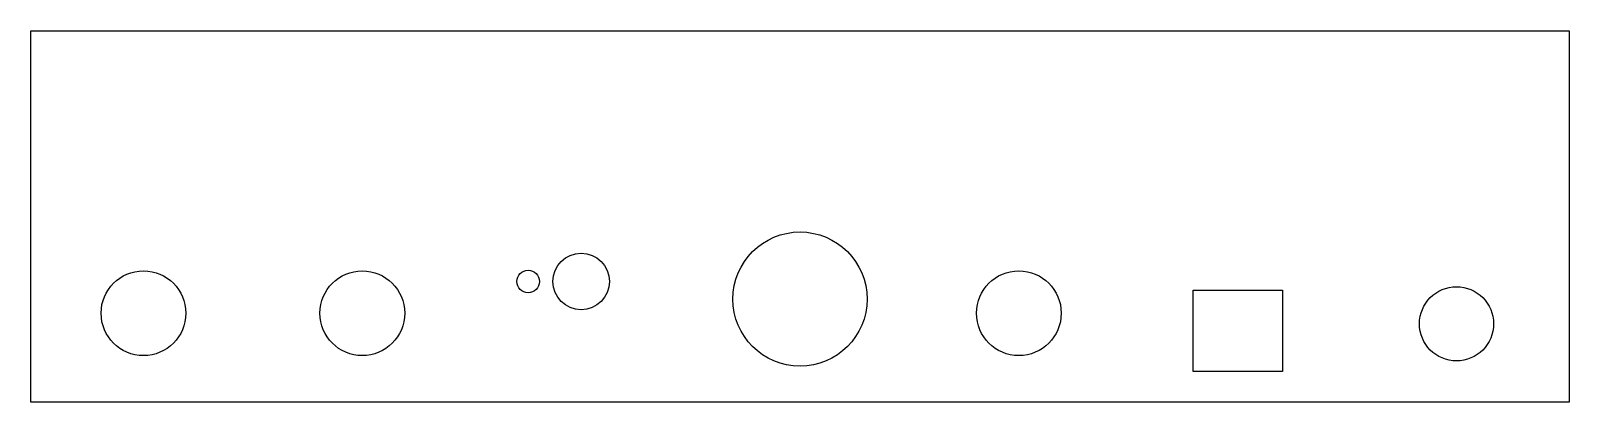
# Model space of a CAD drawing. Header units: millimetres. Extents: x -109 to 109, y -26 to 26.
import ezdxf

# ---------------------------------------------------------------- set-up
doc = ezdxf.new("R2010")
doc.units = ezdxf.units.MM
doc.layers.add('Sketch', color=7, linetype='CONTINUOUS')

msp = doc.modelspace()

# ---------------------------------------------------------------- linework, layer by layer
at = {"layer": 'Sketch'}
for p, q in [((-108.965, 26.29), (108.965, 26.29)), ((-108.965, -26.29), (-108.965, 26.29)), ((108.965, 26.29), (108.965, -26.29)), ((55.675, -10.44), (68.325, -10.44)), ((55.675, -21.94), (55.675, -10.44)), ((68.325, -10.44), (68.325, -21.94)), ((68.325, -21.94), (55.675, -21.94)), ((108.965, -26.29), (-108.965, -26.29))]:
    msp.add_line(p, q, dxfattribs=at)
for centre, radius in [((0, -11.69), 9.5), ((-31, -9.19), 4), ((-93, -13.69), 6), ((-62, -13.69), 6), ((-38.5, -9.19), 1.6), ((31, -13.69), 6), ((93, -15.19), 5.25)]:
    msp.add_circle(centre, radius, dxfattribs=at)

doc.saveas('drawing.dxf')
